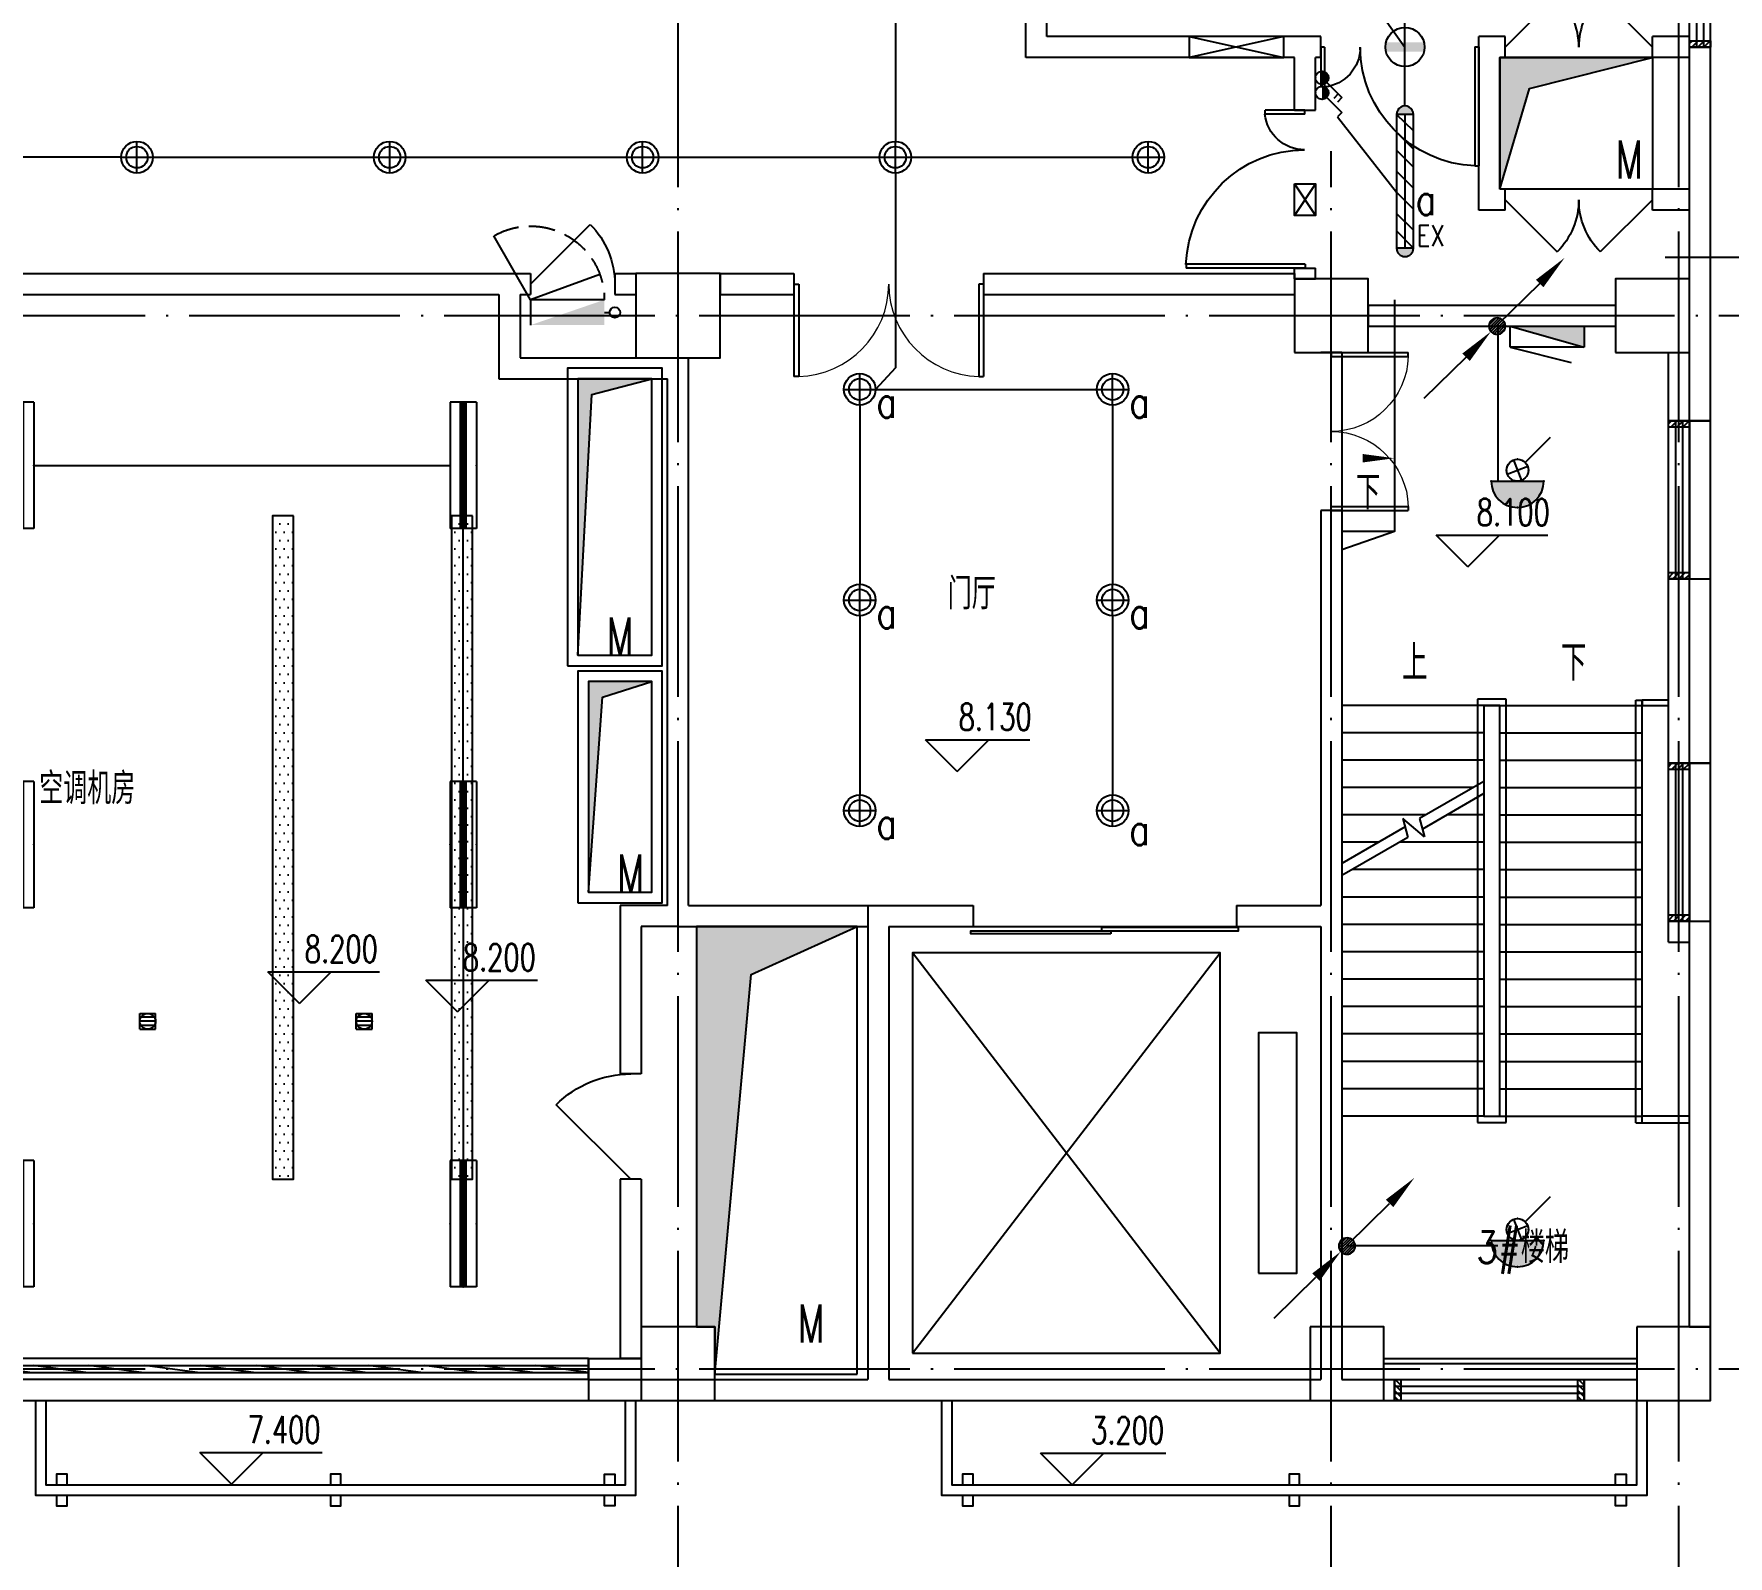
# Model space of a CAD drawing. Extents: x -621157 to 1764546, y -106808 to 741893.
# Drawn here: x 250885 to 266967, y 98222 to 112675 of the extents above; entities that cross this region are included whole.
import ezdxf
from ezdxf.enums import TextEntityAlignment as Align

# ---------------------------------------------------------------- set-up
doc = ezdxf.new("R2010")
doc.units = 0
doc.header["$LTSCALE"] = 1000
doc.header["$MEASUREMENT"] = 0
doc.linetypes.add('XREF-A-101-平面图_t3$0$DASH', pattern=[0.35, 0.25, -0.1])
doc.linetypes.add('XREF-A-101-平面图_t3$0$DOTE', pattern=[2.42, 2, -0.2, 0.02, -0.2])
for name, color, linetype in [('$TD_AUDIT_GENERATED_(12AB0F)', 3, 'Continuous'), ('0-底图', 7, 'Continuous'), ('E-SIG_TEXT', 2, 'Continuous'), ('EL_LUMI', 3, 'Continuous'), ('EQUIP-照明', 3, 'Continuous'), ('I-LIGHT', 3, 'Continuous'), ('SIG_TEXT', 2, 'Continuous'), ('T-EQUP-JT', 7, 'Continuous'), ('WIRE-动力', 130, 'Continuous'), ('WIRE-照明', 4, 'Continuous'), ('XREF-A-101-平面图_t3$0$A-COLUMN', 8, 'Continuous'), ('XREF-A-101-平面图_t3$0$A-DIM_ELEV', 8, 'Continuous'), ('XREF-A-101-平面图_t3$0$A-DOTE', 8, 'Continuous'), ('XREF-A-101-平面图_t3$0$A-GROUND', 8, 'Continuous'), ('XREF-A-101-平面图_t3$0$A-LEAD-AROW', 8, 'Continuous'), ('XREF-A-101-平面图_t3$0$A-PUB_HATCH', 8, 'Continuous'), ('XREF-A-101-平面图_t3$0$A-RAIL', 8, 'Continuous'), ('XREF-A-101-平面图_t3$0$A-ROOF', 8, 'Continuous'), ('XREF-A-101-平面图_t3$0$A-ROOM-CH', 8, 'Continuous'), ('XREF-A-101-平面图_t3$0$A-SEE', 8, 'Continuous'), ('XREF-A-101-平面图_t3$0$A-STAIR', 8, 'Continuous'), ('XREF-A-101-平面图_t3$0$A-WALL', 8, 'Continuous'), ('XREF-A-101-平面图_t3$0$A-WALL-FILL', 8, 'Continuous'), ('XREF-A-101-平面图_t3$0$A-WINDOW', 8, 'Continuous'), ('XREF-A-101-平面图_t3$0$DIM_SYMB', 8, 'Continuous'), ('XREF-A-101-平面图_t3$0$EQUIP_消火栓', 8, 'Continuous'), ('XREF-A-101-平面图_t3$0$HANDRAIL', 8, 'Continuous'), ('XREF-A-101-平面图_t3$0$M-HOLE', 8, 'Continuous'), ('XREF-A-101-平面图_t3$0$P-EQUIPMENT', 8, 'Continuous'), ('XREF-A-101-平面图_t3$0$PUB_TEXT', 8, 'Continuous'), ('XREF-A-101-平面图_t3$0$STAIR', 8, 'Continuous'), ('XREF-A-101-平面图_t3$0$水-尺寸', 8, 'Continuous')]:
    doc.layers.add(name, color=color, linetype=linetype)
doc.styles.add('_TEL_DIM', font='SIMPLEX', dxfattribs={"width": 0.8, "height": 3.5, "bigfont": 'HZTXT'})
doc.styles.add('DIM_FONT', font='ROMANS', dxfattribs={"width": 0.8, "bigfont": 'HZDXC'})
doc.styles.get("Standard").update_dxf_attribs({"font": 'romans.shx', "bigfont": 'HZDXC.SHX'})
doc.styles.add('XREF-A-101-平面图_t3$0$-HZDXCROMANS', font='ROMANS.shx', dxfattribs={"bigfont": 'HZDXC.shx'})
doc.styles.add('XREF-A-101-平面图_t3$0$_TCH_DIM', font='SIMPLEX', dxfattribs={"bigfont": 'GBCBIG'})
doc.styles.add('XREF-A-101-平面图_t3$0$A-STANDARD', font='SIMPLEX', dxfattribs={"bigfont": 'GBCBIG'})
doc.styles.add('XREF-A-101-平面图_t3$0$hzdxcROMANS', font='ROMANS', dxfattribs={"width": 0.8, "bigfont": 'HZDXC'})
doc.styles.add('XZC', font='SIMPLEX.SHX', dxfattribs={"width": 0.7, "bigfont": 'hztxt.shx'})
doc.linetypes.add('LED_LINE', pattern='A,12.7,-5.08,["LED",XZC,S=2.54,R=0,X=-2.54,Y=-1.27],-6.35', length=24.13)
doc.dimstyles.get("Standard").update_dxf_attribs({"dimscale": 100, "dimtxt": 3.5, "dimasz": 1, "dimexe": 2.5, "dimexo": 3, "dimgap": 1.5, "dimtad": 1, "dimdec": 0, "dimzin": 0, "dimdsep": 46, "dimtxsty": 'Standard', "dimblk": 'ARCHTICK', "dimcen": 0.09, "dimadec": 0, "dimazin": 0, "dimtfac": 1, "dimtdec": 0, "dimtix": 1, "dimtmove": 2, "dimatfit": 3, "dimfxl": 0, "dimtolj": 1, "dimtzin": 0, "dimarcsym": 0})

# ---------------------------------------------------------------- blocks, each defined once
blk = doc.blocks.new('XREF-A-101-平面图_t3$0$轴网(2)')
at = {"layer": 'XREF-A-101-平面图_t3$0$A-DOTE', "linetype": 'XREF-A-101-平面图_t3$0$DOTE'}
for p, q in [((57000, -3300), (57000, 43300)), ((66500, -3300), (66500, 43300)), ((63200, -3300), (63200, 11562.8)), ((-3300, 10000), (69800, 10000)), ((-3300, 0), (69800, 0))]:
    blk.add_line(p, q, dxfattribs=at)
blk = doc.blocks.new('XREF-A-101-平面图_t3$0$G$C869EB286')
at = {"layer": 'XREF-A-101-平面图_t3$0$A-WINDOW'}
h = blk.add_hatch(dxfattribs=at)
h.set_pattern_fill('ANSI31', color=256, scale=25)
h.set_pattern_definition([(45, (-143.957, -89940), (-28.0633, 28.0633), [])])
h.paths.add_polyline_path([(0, 60), (200, 60), (200, 0), (0, 0)])
blk.add_lwpolyline([(0, 60), (200, 60), (200, 0), (0, 0)], close=True, dxfattribs=at)
blk = doc.blocks.new('XREF-A-101-平面图_t3$0$柱网2F')
at = {"layer": 'XREF-A-101-平面图_t3$0$A-COLUMN'}
for points in [[(56600, -30400), (57400, -30400), (57400, -29600), (56600, -29600)], [(62850, -30350), (63550, -30350), (63550, -29650), (62850, -29650)], [(65900, -30350), (66600, -30350), (66600, -29650), (65900, -29650)], [(56650, -39600), (56650, -40300), (57350, -40300), (57350, -39600)], [(63000, -39600), (63000, -40300), (63700, -40300), (63700, -39600)], [(66100, -39600), (66100, -40300), (66800, -40300), (66800, -39600)]]:
    blk.add_lwpolyline(points, close=True, dxfattribs=at)
blk = doc.blocks.new('XREF-A-101-平面图_t3$0$G$C979D3256')
at = {"layer": 'XREF-A-101-平面图_t3$0$DIM_SYMB'}
for points in [[(-2525, 6430, 0, 0, 0), (-2525, 5560, 80, 0, 0), (-2525, 5260, 0, 0, 0)], [(-1025, 6430, 0, 0, 0), (-1025, 1150, 0, 0, 0), (-2525, 1150, 0, 0, 0), (-2525, 4700, 80, 0, 0), (-2525, 5000, 0, 0, 0)]]:
    blk.add_lwpolyline(points, format="xyseb", dxfattribs=at)
at = {"layer": 'XREF-A-101-平面图_t3$0$HANDRAIL'}
for p, q in [((-410, 2336), (-410, 6349)), ((-410, 6349), (-350, 6349)), ((-350, 2336), (-350, 6349)), ((-410, 2336), (-350, 2336))]:
    blk.add_line(p, q, dxfattribs=at)
blk.add_lwpolyline([(-350, 6300), (-100, 6300), (-100, 6349), (-350, 6349)], close=True, dxfattribs=at)
blk.add_lwpolyline([(-350, 2336), (100, 2336), (100, 2400), (-350, 2400)], dxfattribs=at)
at = {"layer": 'XREF-A-101-平面图_t3$0$STAIR'}
for p, q in [((-3200, 6300), (-3200, 4798)), ((-1850, 6300), (-3200, 6300)), ((-1640, 6360), (-1910, 6360)), ((-1910, 6360), (-1910, 2340)), ((-1850, 6300), (-1700, 6300)), ((-1850, 6300), (-1850, 5577)), ((-1700, 6300), (-1850, 6300)), ((-1850, 6300), (-1850, 2400)), ((-1700, 2400), (-1700, 6300)), ((-1700, 6300), (-350, 6300)), ((-1700, 2400), (-1700, 6300)), ((-1640, 2340), (-1640, 6360)), ((-350, 2400), (-350, 6300)), ((-1850, 6040), (-3200, 6040)), ((-1700, 6040), (-350, 6040)), ((-1850, 5780), (-3200, 5780)), ((-1700, 5780), (-350, 5780)), ((-1950, 5520), (-3200, 5520)), ((-1850, 5577), (-2461, 5225)), ((-1700, 5520), (-350, 5520)), ((-1850, 5462), (-2434, 5125)), ((-1850, 5462), (-1850, 2400)), ((-2400, 5260), (-3200, 5260)), ((-2414, 5053), (-2620, 5225)), ((-2620, 5225), (-2572, 5045)), ((-2461, 5225), (-2414, 5053)), ((-1850, 5260), (-2200, 5260)), ((-1700, 5260), (-350, 5260)), ((-2599, 5145), (-3200, 4798)), ((-2572, 5045), (-3200, 4683)), ((-2850, 5000), (-3200, 5000)), ((-1850, 5000), (-2650, 5000)), ((-1700, 5000), (-350, 5000)), ((-3200, 4683), (-3200, 2400)), ((-1850, 4740), (-3100, 4740)), ((-1700, 4740), (-350, 4740)), ((-1850, 4480), (-3200, 4480)), ((-1700, 4480), (-350, 4480)), ((-1850, 4220), (-3200, 4220)), ((-1700, 4220), (-350, 4220)), ((-1850, 3960), (-3200, 3960)), ((-1700, 3960), (-350, 3960)), ((-1850, 3700), (-3200, 3700)), ((-1700, 3700), (-350, 3700)), ((-1850, 3440), (-3200, 3440)), ((-1700, 3440), (-350, 3440)), ((-1850, 3180), (-3200, 3180)), ((-1700, 3180), (-350, 3180)), ((-1850, 2920), (-3200, 2920)), ((-1700, 2920), (-350, 2920)), ((-1850, 2660), (-3200, 2660)), ((-1700, 2660), (-350, 2660)), ((-1850, 2400), (-3200, 2400)), ((-1910, 2340), (-1640, 2340)), ((-1850, 2400), (-1700, 2400)), ((-1700, 2400), (-350, 2400))]:
    blk.add_line(p, q, dxfattribs=at)
blk.add_lwpolyline([(-350, 6300), (-100, 6300)], dxfattribs=at)
at = {"layer": 'XREF-A-101-平面图_t3$0$PUB_TEXT', "style": 'XREF-A-101-平面图_t3$0$_TCH_DIM'}
for s, p in [('上', (-2629, 6535)), ('下', (-1120, 6535))]:
    blk.add_text(s, height=338, dxfattribs=at).set_placement(p)
blk = doc.blocks.new('XREF-A-101-平面图_t3$0$ROOM')
at = {"layer": 'XREF-A-101-平面图_t3$0$A-ROOM-CH', "style": 'XREF-A-101-平面图_t3$0$-HZDXCROMANS', "width": 0.6}
for tag, p in [('中文房间名称', (0, -1000)), ('英文房间名称', (0, -1500))]:
    blk.add_attdef(tag, text='', height=300, dxfattribs=at).set_placement(p, align=Align.CENTER)
blk = doc.blocks.new('_ArchTick')
at = {"color": 0, "linetype": 'ByBlock', "const_width": 0.4}
blk.add_lwpolyline([(-0.5, -0.5), (0.5, 0.5)], dxfattribs=at)
blk = doc.blocks.new('*D25423')
at = {"layer": 'Defpoints', "color": 0}
blk.add_point((0, 0), dxfattribs=at)
blk.add_point((0, 0), dxfattribs=at)
blk.add_point((0, 0), dxfattribs=at)
blk.add_point((0, 0), dxfattribs=at)
at = {"layer": 'XREF-A-101-平面图_t3$0$水-尺寸', "color": 0, "linetype": 'ByBlock', "lineweight": -2}
blk.add_line((0, 300), (0, 250), dxfattribs=at)
blk.add_line((0, 300), (0, 250), dxfattribs=at)
blk.add_arc((0, 0), 0, 180, 180, dxfattribs=at)
at = {"layer": 'XREF-A-101-平面图_t3$0$水-尺寸', "color": 0, "linetype": 'ByBlock', "lineweight": -2, "xscale": 100, "yscale": 100, "zscale": 100}
for rotation in [90, 90.00000000000001]:
    blk.add_blockref('_ArchTick', (0, 0), dxfattribs=dict(at, rotation=rotation))
at = {"layer": 'XREF-A-101-平面图_t3$0$水-尺寸', "color": 0, "insert": (0, 0), "char_height": 350, "attachment_point": 5}
blk.add_mtext('\\A1;0%%d', dxfattribs=at)
blk = doc.blocks.new('XREF-A-101-平面图_t3$0$$TWTSYS$00000508')
for p, q in [((-0.5, 0.5), (0.324, 1.224)), ((-0.5, 0.5), (-0.5, -0.5)), ((-0.5, -0.5), (0.5, 0.5)), ((0.5, 0.5), (-0.5, 0.5)), ((0.5, -0.5), (0.5, 0.5)), ((-0.5, -0.5), (0.5, -0.5))]:
    blk.add_line(p, q)
blk.add_solid([(0.5, -0.5), (0.5, 0.5), (-0.5, -0.5)])
blk = doc.blocks.new('XREF-A-101-平面图_t3$0$地漏1')
for p, q in [((-75, -75), (-75, 75)), ((75, 75), (-75, 75)), ((-40, 75), (-40, -75)), ((0, 75), (0, -75)), ((40, 75), (40, -75)), ((75, -75), (75, 75)), ((75, -75), (-75, -75))]:
    blk.add_line(p, q)
blk.add_circle((0, 0), 75)
blk = doc.blocks.new('XREF-A-101-平面图_t3$0$G$C763C4DB6')
at = {"layer": 'XREF-A-101-平面图_t3$0$PUB_TEXT', "zscale": 0.5, "rotation": 270}
for p in [(-2055, 0), (0, 0)]:
    blk.add_blockref('XREF-A-101-平面图_t3$0$地漏1', p, dxfattribs=at)
blk = doc.blocks.new('XREF-A-101-平面图_t3$0$WINDOW2DLIB$SYSLIB$00000001')
at = {"color": 0}
for points in [[(-0.5, 0.5), (-0.5, -0.5)], [(-0.5, 0.5), (0.5, 0.5)], [(0.5, -0.5), (0.5, 0.5)], [(0.5, 0.1667), (-0.5, 0.1667)], [(0.5, -0.1667), (-0.5, -0.1667)], [(-0.5, -0.5), (0.5, -0.5)]]:
    blk.add_lwpolyline(points, dxfattribs=at)
blk = doc.blocks.new('XREF-A-101-平面图_t3$0$DOOR2DLIB$SYSLIB$00000108')
at = {"color": 0}
for p, q in [((-0.5, 0), (-0.5, 0.4875)), ((-0.475, 0.4875), (-0.5, 0.4875)), ((-0.475, 0), (-0.475, 0.4875)), ((0.475, 0), (0.475, 0.4875)), ((0.475, 0.4875), (0.5, 0.4875)), ((0.5, 0), (0.5, 0.4875)), ((-0.5, 0), (-0.475, 0)), ((0.5, 0), (0.475, 0))]:
    blk.add_line(p, q, dxfattribs=at)
at = {"color": 0, "lineweight": 13}
for centre, start, end in [((-0.4875, 0), 0, 88.53072), ((0.4875, 0), 91.46928, 180)]:
    blk.add_arc(centre, 0.4875, start, end, dxfattribs=at)
blk = doc.blocks.new('*U25219')
at = {"color": 0}
blk.add_line((-1250, 100), (1250, 100), dxfattribs=at)
for points in [[(59, 170), (-1270, 170), (-1270, 140), (59, 140)], [(1270, 110), (-32, 110), (-32, 140), (1270, 140)]]:
    blk.add_lwpolyline(points, close=True, dxfattribs=at)
blk = doc.blocks.new('*U25218')
at = {"color": 0, "xscale": 0.0004, "yscale": 0.0004, "zscale": 0.0004}
blk.add_blockref('*U25219', (0, 0), dxfattribs=at)
blk = doc.blocks.new('XREF-A-101-平面图_t3$0$WINDOW2DLIB$SYSLIB$00000012')
at = {"color": 0}
for points in [[(-0.5, 0.5), (-0.5, -0.5)], [(0.5, 0.5), (-0.5, 0.5)], [(0.5, -0.5), (0.5, 0.5)], [(-0.5, 0.1667), (0.5, 0.1667)], [(-0.3839, -0.1667), (-0.448, 0.1667)], [(-0.3159, -0.1667), (-0.38, 0.1667)], [(-0.2479, -0.1667), (-0.312, 0.1667)], [(-0.1799, -0.1667), (-0.244, 0.1667)], [(-0.1119, -0.1667), (-0.176, 0.1667)], [(-0.0439, -0.1667), (-0.108, 0.1667)], [(0.0241, -0.1667), (-0.04, 0.1667)], [(0.0921, -0.1667), (0.028, 0.1667)], [(0.16, -0.1667), (0.0959, 0.1667)], [(0.228, -0.1667), (0.1639, 0.1667)], [(0.296, -0.1667), (0.2319, 0.1667)], [(0.364, -0.1667), (0.2999, 0.1667)], [(0.432, -0.1667), (0.3679, 0.1667)], [(0.5, -0.1667), (0.4359, 0.1667)], [(-0.4519, -0.1667), (-0.5, 0.0836)], [(-0.5, -0.1667), (0.5, -0.1667)], [(0.5, -0.5), (-0.5, -0.5)]]:
    blk.add_lwpolyline(points, dxfattribs=at)
blk = doc.blocks.new('XREF-A-101-平面图_t3$0$DOOR2DLIB$SYSLIB$00000123')
at = {"color": 0}
for p, q in [((0.475, -0.001), (0.475, 0.752)), ((0.475, 0.752), (0.5, 0.752)), ((0.5, -0.001), (0.5, 0.752)), ((-0.5, 0), (-0.5, 0.252)), ((-0.475, 0.252), (-0.5, 0.252)), ((-0.475, 0), (-0.475, 0.252)), ((-0.475, 0), (-0.5, 0)), ((0.475, -0.001), (0.5, -0.001))]:
    blk.add_line(p, q, dxfattribs=at)
for centre, radius, start, end in [((0.505, -0.002), 0.755, 92.2493, 179.7238), ((-0.501, 0.003), 0.251, 359.7899, 84.0974)]:
    blk.add_arc(centre, radius, start, end, dxfattribs=at)
blk = doc.blocks.new('XREF-A-101-平面图_t3$0$DOOR2DLIB$SYSLIB$00000101')
at = {"color": 0}
blk.add_line((0.5, 0), (-0.207, 0.707), dxfattribs=at)
blk.add_arc((0.5, 0), 1, 135, 180, dxfattribs=at)
blk = doc.blocks.new('XREF-A-101-平面图_t3$0$DOOR2DLIB$SYSLIB$00000103')
at = {"color": 0}
for p, q in [((-0.5, 0), (-0.146, 0.354)), ((0.5, 0), (0.146, 0.354))]:
    blk.add_line(p, q, dxfattribs=at)
for centre, start, end in [((-0.5, 0), 0, 45), ((0.5, 0), 135, 180)]:
    blk.add_arc(centre, 0.5, start, end, dxfattribs=at)
blk = doc.blocks.new('冷库专用灯')
h = blk.add_hatch(color=251)
h.paths.add_polyline_path([(-635, 80, 1), (-635, -80)])
h.paths.add_polyline_path([(635, 80), (635, -80, 1)])
for p, q in [((635, 80), (-635, 80)), ((-635, -80), (-635, 80)), ((635, 0), (-635, 0)), ((635, -80), (635, 80)), ((-635, -80), (635, -80))]:
    blk.add_line(p, q)
at = {"color": 7}
for p, q in [((-635, -80), (-470, 80)), ((-465, -80), (-305, 80)), ((-265, -80), (-105, 80)), ((-65, -80), (95, 80)), ((135, -80), (295, 80)), ((305, -80), (465, 80)), ((480, -80), (635, 80))]:
    blk.add_line(p, q, dxfattribs=at)
for centre, start, end in [((-635, 0), 90, 270), ((635, 0), 270, 90)]:
    blk.add_arc(centre, 80, start, end)
at = {"layer": 'EL_LUMI', "color": 251}
for centre, start, end in [((-635, 0), 358.2898, 0), ((635, 0), 180, 181.9869)]:
    blk.add_arc(centre, 80, start, end, dxfattribs=at)
blk = doc.blocks.new('筒灯')
at = {"color": 8}
for p, q in [((150, 0), (-150, 0)), ((0, 150), (0, -150))]:
    blk.add_line(p, q, dxfattribs=at)
blk.add_circle((0, 0), 150)
blk.add_circle((0, 0), 102, dxfattribs=at)
blk = doc.blocks.new('A$C6C935D90')
at = {"layer": 'WIRE-动力'}
blk.add_hatch(color=2, dxfattribs=at).paths.add_polyline_path([(-44, 181), (44, 181), (44, -181), (-44, -181)])
at = {"layer": 'WIRE-动力', "color": 2}
blk.add_circle((0, 0), 186, dxfattribs=at)
blk = doc.blocks.new('$equip$00001168')
blk.add_line((-0.5, 0), (0.5, 0))
blk.add_arc((0, 0), 0.5, 180, 0)
for p in [(-0.5, 0), (0, 0), (0.5, 0), (0, -0.5)]:
    blk.add_point(p)
for points in [[(0.433, -0.25), (-0.433, -0.25), (0.5, 0), (-0.5, 0)], [(0.25, -0.433), (-0.25, -0.433), (0.433, -0.25), (-0.433, -0.25)], [(0, -0.5), (0, -0.5), (0.25, -0.433), (-0.25, -0.433)]]:
    blk.add_solid(points)
at = {"flags": 9}
blk.add_attdef('A', (0, 0), '', height=0.00002, dxfattribs=at)
blk = doc.blocks.new('$equip$00001216')
for p, q in [((0.147, 0.356), (0.625, 0.833)), ((-0.076, 0.402), (0.076, 0.014)), ((-0.194, 0.132), (0.194, 0.285))]:
    blk.add_line(p, q)
blk.add_circle((0, 0.208), 0.208)
for p in [(0, 0.417), (-0.208, 0.208), (0, 0), (0.208, 0.208)]:
    blk.add_point(p)
at = {"flags": 9}
blk.add_attdef('A', (0, 0), '', height=0.00002, dxfattribs=at)
blk = doc.blocks.new('*X14702')
at = {"color": 0, "linetype": 'Continuous'}
for p, q in [((192.59, 446.72), (193.93, 448.06)), ((192.65, 447.21), (193.44, 448)), ((192.67, 446.38), (194.27, 447.98)), ((192.81, 446.1), (194.55, 447.84)), ((193.01, 445.87), (194.78, 447.64)), ((193.27, 445.7), (194.95, 447.39)), ((193.58, 445.59), (195.06, 447.07)), ((193.98, 445.57), (195.08, 446.67))]:
    blk.add_line(p, q, dxfattribs=at)
blk = doc.blocks.new('HC001445')
at = {"color": 4, "linetype": 'Continuous'}
for p, q in [((0.13, 0.06), (3.24, 3.23)), ((-5.47, -5.53), (-2.36, -2.36))]:
    blk.add_line(p, q, dxfattribs=at)
for points in [[(3.24, 3.23, 0.8, 0, 0), (5.19, 5.12, 0, 0, 0)], [(-2.36, -2.36, 0.8, 0, 0), (-0.41, -0.47, 0, 0, 0)]]:
    blk.add_lwpolyline(points, format="xyseb", dxfattribs=at)
blk.add_circle((0, 0), 0.625, dxfattribs=at)
at = {"color": 4, "linetype": 'Continuous', "xscale": 0.5, "yscale": 0.5, "zscale": 0.5}
blk.add_blockref('*X14702', (-96.92, -223.41), dxfattribs=at)
blk = doc.blocks.new('djfb')
at = {"layer": 'EQUIP-照明'}
for p, q in [((270075, 27064), (270254, 27243)), ((270254, 27243), (270307, 27190))]:
    blk.add_line(p, q, dxfattribs=at)
blk.add_circle((270020, 27008), 78.1, dxfattribs=at)
for p in [(269941, 27008), (270020, 27086), (270098, 27008), (270020, 26930)]:
    blk.add_point(p, dxfattribs=at)
for points in [[(269952, 27047), (270087, 27047), (269941, 27008), (270098, 27008)], [(269981, 27076), (270059, 27076), (269952, 27047), (270087, 27047)], [(270020, 27086), (270020, 27086), (269981, 27076), (270059, 27076)]]:
    blk.add_solid(points, dxfattribs=at)
at = {"layer": 'EQUIP-照明', "style": '_TEL_DIM', "flags": 1}
blk.add_attdef('A', text='', height=0.0075, dxfattribs=at).set_placement((270020, 26930), align=Align.MIDDLE_CENTER)
blk = doc.blocks.new('sjfb')
at = {"layer": 'EQUIP-照明'}
for p, q in [((270389, 27064), (270568, 27243)), ((270526, 27200), (270579, 27147)), ((270568, 27243), (270621, 27190))]:
    blk.add_line(p, q, dxfattribs=at)
blk.add_circle((270334, 27008), 78.1, dxfattribs=at)
for p in [(270334, 27086), (270412, 27008), (270334, 26930)]:
    blk.add_point(p, dxfattribs=at)
for points in [[(270266, 27047), (270401, 27047), (270256, 27008), (270412, 27008)], [(270295, 27076), (270373, 27076), (270266, 27047), (270401, 27047)], [(270334, 27086), (270334, 27086), (270295, 27076), (270373, 27076)]]:
    blk.add_solid(points, dxfattribs=at)
at = {"layer": 'EQUIP-照明', "style": '_TEL_DIM', "flags": 1}
blk.add_attdef('A', text='', height=0.0075, dxfattribs=at).set_placement((270334, 26930), align=Align.MIDDLE_CENTER)
blk = doc.blocks.new('$equip_U$00000103(3T96GD2-PC)')
for p, q in [((-1.2, 0.25), (1.2, 0.25)), ((-1.2, 0.25), (-1.2, -0.25)), ((1.2, 0.25), (1.2, -0.25)), ((-1.2, -0.25), (1.2, -0.25))]:
    blk.add_line(p, q)
at = {"const_width": 0.14}
blk.add_lwpolyline([(-1.2, 0), (1.2, 0)], dxfattribs=at)
for p in [(-1.2, 0), (0, 0.25), (1.2, 0), (0, -0.25)]:
    blk.add_point(p)
at = {"color": 7, "style": '_TEL_DIM', "flags": 1}
for tag in ['A', 'REMARK']:
    blk.add_attdef(tag, text='', height=0.00002, dxfattribs=at).set_placement((0, 0), align=Align.MIDDLE_CENTER)
blk = doc.blocks.new('$equip_U$00000113(3T96GD2-PC)')
blk.add_blockref('$equip_U$00000103(3T96GD2-PC)', (0, 0))
at = {"color": 7, "style": '_TEL_DIM', "flags": 1}
for tag in ['A', 'REMARK']:
    blk.add_attdef(tag, text='', height=0.00002, dxfattribs=at).set_placement((0, 0), align=Align.MIDDLE_CENTER)
blk = doc.blocks.new('$equip_U$00000128(7WHLKQ2-PC)')
blk.add_blockref('$equip_U$00000113(3T96GD2-PC)', (0, 0))
at = {"color": 7, "style": '_TEL_DIM', "flags": 1}
blk.add_attdef('A', text='', height=0.00002, dxfattribs=at).set_placement((0, 0), align=Align.MIDDLE_CENTER)
blk = doc.blocks.new('XREF-A-101-平面图_t3$0$单出口消火栓新')
for p, q in [((-240, 700), (-846.2, 1050)), ((-479.4, 42.2), (-240, 700)), ((-240, 0), (-240, 700)), ((-240, 700), (0, 700))]:
    blk.add_line(p, q)
at = {"color": 0, "linetype": 'XREF-A-101-平面图_t3$0$DASH'}
blk.add_arc((-240, 700), 700, 150, 270, dxfattribs=at)
blk.add_solid([(-240, 0), (0, 0), (0, 700)])
at = {"layer": 'XREF-A-101-平面图_t3$0$水-尺寸', "linetype": 'ByBlock'}
dim = blk.add_angular_dim_3p(base=(0, 0), center=(0, 0), p1=(0, 0), p2=(0, 0), dimstyle='Standard', dxfattribs=at)
dim.commit()
dim.dimension.update_dxf_attribs({"geometry": '*D25423', "text_midpoint": (0, 0)})
blk = doc.blocks.new('*U25266')
at = {"layer": 'XREF-A-101-平面图_t3$0$P-EQUIPMENT', "color": 10}
blk.add_line((0, 120), (50, 120), dxfattribs=at)
at = {"layer": 'XREF-A-101-平面图_t3$0$P-EQUIPMENT'}
blk.add_circle((100, 120), 50, dxfattribs=at)
at = {"layer": 'XREF-A-101-平面图_t3$0$P-EQUIPMENT', "xscale": -1, "rotation": 90}
blk.add_blockref('XREF-A-101-平面图_t3$0$单出口消火栓新', (0, 0), dxfattribs=at)
blk = doc.blocks.new('XREF-A-101-平面图_t3$0$G$C156FCA62')
at = {"layer": 'XREF-A-101-平面图_t3$0$EQUIP_消火栓', "xscale": -700, "yscale": 200, "zscale": 700, "rotation": 180}
blk.add_blockref('XREF-A-101-平面图_t3$0$$TWTSYS$00000508', (65250, 109800), dxfattribs=at)
at = {"layer": 'XREF-A-101-平面图_t3$0$P-EQUIPMENT'}
blk.add_blockref('*U25266', (56300, 109910), dxfattribs=at)
blk = doc.blocks.new('*U25376')
at = {"layer": 'XREF-A-101-平面图_t3$0$P-EQUIPMENT', "color": 10}
blk.add_line((0, 120), (50, 120), dxfattribs=at)
at = {"layer": 'XREF-A-101-平面图_t3$0$P-EQUIPMENT'}
blk.add_circle((100, 120), 50, dxfattribs=at)
at = {"layer": 'XREF-A-101-平面图_t3$0$P-EQUIPMENT', "xscale": -1, "rotation": 90}
blk.add_blockref('XREF-A-101-平面图_t3$0$单出口消火栓新', (0, 0), dxfattribs=at)
blk = doc.blocks.new('XREF-A-101-平面图_t3$0$G$C646F86AA')
at = {"layer": 'XREF-A-101-平面图_t3$0$EQUIP_消火栓', "xscale": -700, "yscale": 200, "zscale": 700, "rotation": 180}
blk.add_blockref('XREF-A-101-平面图_t3$0$$TWTSYS$00000508', (65250, 109800), dxfattribs=at)
at = {"layer": 'XREF-A-101-平面图_t3$0$P-EQUIPMENT'}
blk.add_blockref('*U25376', (56300, 109910), dxfattribs=at)
blk = doc.blocks.new('XREF-A-101-平面图_t3')
at = {"layer": 'XREF-A-101-平面图_t3$0$A-PUB_HATCH'}
h = blk.add_hatch(color=256, dxfattribs=at)
h.dxf.hatch_style = 1
h.paths.add_polyline_path([(264800, 111200), (265081, 112155), (266250, 112450), (264800, 112450)])
h = blk.add_hatch(color=256, dxfattribs=at)
h.dxf.hatch_style = 1
h.paths.add_polyline_path([(256750, 109400), (256050, 109400), (256050, 106775), (256182, 109252)])
h = blk.add_hatch(dxfattribs=at)
h.set_pattern_fill('DOTS', color=256, scale=50)
h.set_pattern_definition([(0, (13945, 100800), (39.6875, 79.375), [0, -79.375])])
h.paths.add_polyline_path([(253350, 108100), (253150, 108100), (253150, 101800), (253350, 101800)])
h = blk.add_hatch(dxfattribs=at)
h.set_pattern_fill('DOTS', color=256, scale=50)
h.set_pattern_definition([(0, (15645, 100800), (39.6875, 79.375), [0, -79.375])])
h.paths.add_polyline_path([(255050, 108100), (254850, 108100), (254850, 101800), (255050, 101800)])
h = blk.add_hatch(color=256, dxfattribs=at)
h.dxf.hatch_style = 1
h.paths.add_polyline_path([(256750, 106525), (256150, 106525), (256150, 104525), (256282, 106377)])
h = blk.add_hatch(color=256, dxfattribs=at)
h.dxf.hatch_style = 1
h.paths.add_polyline_path([(258700, 104200), (257175, 104200), (257175, 100400), (257350, 100400), (257350, 99950), (257695, 103743)])
at = {"layer": 'XREF-A-101-平面图_t3$0$A-DIM_ELEV'}
for p, q in [((264497, 107616), (264197, 107916)), ((264197, 107916), (265257, 107916)), ((264497, 107616), (264797, 107916)), ((259649, 105673), (259349, 105973)), ((259349, 105973), (260339, 105973)), ((259649, 105673), (259949, 105973)), ((253406, 103469), (253106, 103769)), ((253106, 103769), (254166, 103769)), ((253406, 103469), (253706, 103769)), ((254906, 103390), (254606, 103690)), ((254606, 103690), (255666, 103690)), ((254906, 103390), (255206, 103690)), ((252760, 98905), (252460, 99205)), ((252460, 99205), (253623, 99205)), ((252760, 98905), (253060, 99205)), ((260741, 98900), (260441, 99200)), ((260441, 99200), (261630, 99200)), ((260741, 98900), (261041, 99200))]:
    blk.add_line(p, q, dxfattribs=at)
at = {"layer": 'XREF-A-101-平面图_t3$0$A-GROUND'}
for points in [[(263800, 110150), (263800, 107950), (263300, 107950)], [(263800, 107950), (263300, 107776)]]:
    blk.add_lwpolyline(points, dxfattribs=at)
at = {"layer": 'XREF-A-101-平面图_t3$0$A-LEAD-AROW'}
blk.add_lwpolyline([(263300, 108646, 0, 0, 0), (263800, 108646, 0, 80, 0), (263500, 108646, 0, 0, 0)], format="xyseb", dxfattribs=at)
at = {"layer": 'XREF-A-101-平面图_t3$0$A-RAIL'}
for points in [[(263700, 100100), (266100, 100100)], [(263700, 100050), (266100, 100050)]]:
    blk.add_lwpolyline(points, dxfattribs=at)
at = {"layer": 'XREF-A-101-平面图_t3$0$A-ROOF'}
for points in [[(250900, 99700), (250900, 98800), (256600, 98800), (256600, 99700)], [(251000, 99700), (251000, 98900), (256500, 98900), (256500, 99700)], [(259500, 99700), (259500, 98800), (266200, 98800), (266200, 99700)], [(259600, 99700), (259600, 98900), (266100, 98900), (266100, 99700)], [(251200, 98900), (251200, 99000), (251100, 99000), (251100, 98900)], [(253800, 98900), (253800, 99000), (253700, 99000), (253700, 98900)], [(256300, 98900), (256300, 99000), (256400, 99000), (256400, 98900)], [(259800, 98900), (259800, 99000), (259700, 99000), (259700, 98900)], [(262900, 98900), (262900, 99000), (262800, 99000), (262800, 98900)], [(265900, 98900), (265900, 99000), (266000, 99000), (266000, 98900)], [(251100, 98800), (251100, 98700), (251200, 98700), (251200, 98800)], [(253700, 98800), (253700, 98700), (253800, 98700), (253800, 98800)], [(256400, 98800), (256400, 98700), (256300, 98700), (256300, 98800)], [(259700, 98800), (259700, 98700), (259800, 98700), (259800, 98800)], [(262800, 98800), (262800, 98700), (262900, 98700), (262900, 98800)], [(266000, 98800), (266000, 98700), (265900, 98700), (265900, 98800)]]:
    blk.add_lwpolyline(points, dxfattribs=at)
at = {"layer": 'XREF-A-101-平面图_t3$0$A-ROOM-CH'}
blk.add_lwpolyline([(271201, 110551), (266370, 110551)], dxfattribs=at)
at = {"layer": 'XREF-A-101-平面图_t3$0$A-SEE'}
for points in [[(266800, 107500), (266800, 109000), (266600, 109000), (266600, 107500)], [(266800, 104250), (266800, 105750), (266600, 105750), (266600, 104250)]]:
    blk.add_lwpolyline(points, close=True, dxfattribs=at)
blk.add_lwpolyline([(248350, 99700), (256150, 99700)], dxfattribs=at)
at = {"layer": 'XREF-A-101-平面图_t3$0$A-STAIR'}
for p, q in [((259225, 100150), (262145, 103950)), ((262145, 100150), (259225, 103950))]:
    blk.add_line(p, q, dxfattribs=at)
for points in [[(259225, 100150), (262145, 100150), (262145, 103950), (259225, 103950)], [(262510, 100910), (262875, 100910), (262875, 103190), (262510, 103190)]]:
    blk.add_lwpolyline(points, close=True, dxfattribs=at)
at = {"layer": 'XREF-A-101-平面图_t3$0$A-WALL'}
for p, q in [((260300, 112450), (260300, 127200)), ((260500, 112650), (260500, 127200)), ((262950, 112650), (260500, 112650)), ((263100, 112650), (262950, 112650)), ((264700, 112650), (264600, 112650)), ((264850, 112650), (264700, 112650)), ((266600, 112650), (266250, 112650)), ((266600, 112450), (266600, 112650)), ((262850, 112450), (260300, 112450)), ((262850, 111950), (262850, 112450)), ((263050, 111950), (263050, 112450)), ((263100, 112450), (263050, 112450)), ((264600, 111000), (264600, 112450)), ((264800, 111200), (264800, 112450)), ((264850, 112450), (264800, 112450)), ((266600, 112450), (266250, 112450)), ((264850, 111200), (264800, 111200)), ((266600, 111200), (266250, 111200)), ((266600, 111000), (266600, 111200)), ((264850, 111000), (264600, 111000)), ((266600, 111000), (266250, 111000)), ((249800, 110400), (255400, 110400)), ((255400, 110400), (255600, 110400)), ((256400, 110400), (256600, 110400)), ((256600, 110400), (256600, 110200)), ((257400, 110400), (258100, 110400)), ((257400, 110400), (257400, 110200)), ((259900, 110400), (262850, 110400)), ((262850, 110350), (262850, 110450)), ((262850, 110400), (262850, 110200)), ((262850, 110350), (263050, 110350)), ((263050, 110350), (263050, 110450)), ((249800, 110200), (255300, 110200)), ((255300, 110200), (255300, 109400)), ((255500, 110200), (255500, 109600)), ((255500, 110200), (255600, 110200)), ((256400, 110200), (256600, 110200)), ((257400, 110200), (258100, 110200)), ((259900, 110200), (262850, 110200)), ((263550, 110100), (265900, 110100)), ((263550, 110100), (263550, 109900)), ((265900, 110100), (265900, 109900)), ((263550, 109900), (265900, 109900)), ((255500, 109600), (256900, 109600)), ((256900, 109600), (257100, 109600)), ((257100, 109500), (257100, 109600)), ((255300, 109400), (256900, 109400)), ((256900, 104400), (256900, 109400)), ((257100, 104400), (257100, 109500)), ((256900, 104400), (256450, 104400)), ((256450, 104400), (256450, 102800)), ((257100, 104400), (258800, 104400)), ((258800, 104400), (258800, 104200)), ((257000, 104200), (256650, 104200)), ((256650, 104200), (256650, 102800)), ((257000, 104200), (258800, 104200)), ((256450, 101800), (256450, 100100)), ((256650, 101800), (256650, 100100)), ((256650, 100100), (256450, 100100))]:
    blk.add_line(p, q, dxfattribs=at)
for points in [[(263100, 112450), (263100, 112650)], [(264600, 112450), (264600, 112650)], [(264850, 112450), (264850, 112650)], [(266250, 112450), (266250, 112650)], [(262850, 111950), (263050, 111950)], [(264850, 111000), (264850, 111200)], [(266250, 111000), (266250, 111200)], [(255600, 110400), (255600, 110200)], [(256400, 110400), (256400, 110200)], [(258100, 110400), (258100, 110200)], [(259900, 110400), (259900, 110200)], [(262850, 110450), (263050, 110450)], [(256650, 102800), (256450, 102800)], [(256650, 101800), (256450, 101800)]]:
    blk.add_lwpolyline(points, dxfattribs=at)
at = {"layer": 'XREF-A-101-平面图_t3$0$A-WALL-FILL', "color": 171}
for p, q in [((266600, 109000), (266600, 112550)), ((266800, 109000), (266800, 112550)), ((263300, 109650), (263100, 109650)), ((266400, 109000), (266400, 109650)), ((266400, 109650), (266600, 109650)), ((266600, 109000), (266600, 109650)), ((263100, 108150), (263100, 104400)), ((263300, 108150), (263300, 104300)), ((266400, 105750), (266400, 107500)), ((266600, 105750), (266600, 107500)), ((266600, 105750), (266600, 107500)), ((266800, 105750), (266800, 107500)), ((258800, 104400), (258800, 99900)), ((258800, 104400), (259800, 104400)), ((262300, 104400), (263100, 104400)), ((263300, 104300), (263300, 99900)), ((266400, 104050), (266400, 104250)), ((266600, 104050), (266600, 104250)), ((266600, 100400), (266600, 104250)), ((266800, 100400), (266800, 104250)), ((259000, 104200), (259000, 99900)), ((259000, 104200), (259800, 104200)), ((262300, 104200), (263100, 104200)), ((263100, 104200), (263100, 99900)), ((266400, 104050), (266600, 104050)), ((266600, 100400), (266800, 100400)), ((256150, 100100), (256650, 100100)), ((256650, 100100), (256650, 99900)), ((256150, 99900), (256650, 99900)), ((256150, 99900), (258800, 99900)), ((256150, 99900), (256150, 99700)), ((259000, 99900), (263100, 99900)), ((263300, 99900), (263800, 99900)), ((265600, 99900), (266100, 99900)), ((266100, 99900), (266100, 99700)), ((256150, 99700), (258900, 99700)), ((258900, 99700), (263200, 99700)), ((263200, 99700), (263800, 99700)), ((265600, 99700), (266100, 99700))]:
    blk.add_line(p, q, dxfattribs=at)
for points in [[(266600, 112550), (266800, 112550)], [(263300, 109650), (263100, 109650)], [(266400, 109000), (266600, 109000)], [(266600, 109000), (266800, 109000)], [(263300, 108150), (263100, 108150)], [(266400, 107500), (266600, 107500)], [(266600, 107500), (266800, 107500)], [(266400, 105750), (266600, 105750)], [(266600, 105750), (266800, 105750)], [(259800, 104400), (259800, 104200)], [(262300, 104400), (262300, 104200)], [(266400, 104250), (266600, 104250)], [(266600, 104250), (266800, 104250)], [(256150, 100100), (256150, 99900)], [(263800, 99900), (263800, 99700)], [(265600, 99900), (265600, 99700)]]:
    blk.add_lwpolyline(points, dxfattribs=at)
at = {"layer": 'XREF-A-101-平面图_t3$0$A-WINDOW'}
for p, q in [((263300, 109650), (263300, 108150)), ((266600, 109000), (266800, 109000)), ((266600, 107500), (266800, 107500)), ((266600, 105750), (266800, 105750)), ((266600, 104250), (266800, 104250))]:
    blk.add_line(p, q, dxfattribs=at)
at = {"layer": 'XREF-A-101-平面图_t3$0$M-HOLE'}
for points in [[(261850, 112450), (262750, 112450), (262750, 112650), (261850, 112650)], [(264800, 111200), (264800, 112450), (266250, 112450), (266250, 111200)], [(262850, 111250), (263050, 111250), (263050, 110950), (262850, 110950)], [(255950, 106675), (256850, 106675), (256850, 109500), (255950, 109500)], [(256050, 106775), (256750, 106775), (256750, 109400), (256050, 109400)], [(253350, 108100), (253150, 108100), (253150, 101800), (253350, 101800)], [(255050, 108100), (254850, 108100), (254850, 101800), (255050, 101800)], [(256050, 104425), (256850, 104425), (256850, 106625), (256050, 106625)], [(256150, 104525), (256750, 104525), (256750, 106525), (256150, 106525)]]:
    blk.add_lwpolyline(points, close=True, dxfattribs=at)
for points in [[(261850, 112650), (262750, 112450)], [(262750, 112650), (261850, 112450)], [(264800, 111200), (265081, 112155), (266250, 112450), (264800, 112450), (264800, 111200)], [(263050, 111250), (262850, 110950)], [(262850, 111250), (263050, 110950)], [(256750, 109400), (256050, 109400), (256050, 106775), (256182, 109252), (256750, 109400)], [(256750, 106525), (256150, 106525), (256150, 104525), (256282, 106377), (256750, 106525)], [(258700, 99950), (258700, 104200), (257175, 104200), (257175, 100400), (257350, 100400), (257350, 100000), (257350, 99950), (258700, 99950)], [(258700, 104200), (257175, 104200), (257175, 100400), (257350, 100400), (257350, 99950), (257695, 103743), (258700, 104200)]]:
    blk.add_lwpolyline(points, dxfattribs=at)
for name, p in [('XREF-A-101-平面图_t3$0$G$C156FCA62', (200000, 0)), ('XREF-A-101-平面图_t3$0$G$C646F86AA', (200000, 0)), ('XREF-A-101-平面图_t3$0$G$C646F86AA', (200000, 0)), ('XREF-A-101-平面图_t3$0$G$C763C4DB6', (254020, 103300)), ('XREF-A-101-平面图_t3$0$G$C979D3256', (266500, 100000))]:
    blk.add_blockref(name, p)
at = {"layer": 'XREF-A-101-平面图_t3$0$A-COLUMN'}
blk.add_blockref('XREF-A-101-平面图_t3$0$柱网2F', (200000, 140000), dxfattribs=at)
at = {"layer": 'XREF-A-101-平面图_t3$0$A-DOTE'}
blk.add_blockref('XREF-A-101-平面图_t3$0$轴网(2)', (200000, 100000), dxfattribs=at)
at = {"layer": 'XREF-A-101-平面图_t3$0$A-ROOM-CH'}
ref = blk.add_blockref('XREF-A-101-平面图_t3$0$ROOM', (259787, 108211), dxfattribs=at)
ref.add_attrib('中文房间名称', '门厅', dxfattribs={"height": 300, "style": 'XREF-A-101-平面图_t3$0$-HZDXCROMANS', "width": 0.8}).set_placement((259787, 107211), align=Align.CENTER)
ref = blk.add_blockref('XREF-A-101-平面图_t3$0$ROOM', (251392, 106361), dxfattribs=dict(at, xscale=-1))
ref.add_attrib('中文房间名称', '空调机房', dxfattribs={"height": 300, "style": 'XREF-A-101-平面图_t3$0$-HZDXCROMANS', "width": 0.8}).set_placement((251392, 105361), align=Align.CENTER)
ref = blk.add_blockref('XREF-A-101-平面图_t3$0$ROOM', (265017, 102004), dxfattribs=at)
ref.add_attrib('中文房间名称', '3#楼梯', dxfattribs={"height": 300, "style": 'XREF-A-101-平面图_t3$0$-HZDXCROMANS', "width": 0.8}).set_placement((265017, 101004), align=Align.CENTER)
at = {"layer": 'XREF-A-101-平面图_t3$0$A-WINDOW'}
for name, p, xscale, yscale, zscale, rotation in [('XREF-A-101-平面图_t3$0$WINDOW2DLIB$SYSLIB$00000001', (266700, 116100), 7100, 200, 7100, 90), ('XREF-A-101-平面图_t3$0$DOOR2DLIB$SYSLIB$00000103', (265550, 112550), -1400, -1400, -1400, 180), ('XREF-A-101-平面图_t3$0$DOOR2DLIB$SYSLIB$00000123', (263850, 112550), -1500, 1500, -1500, 180), ('XREF-A-101-平面图_t3$0$DOOR2DLIB$SYSLIB$00000123', (262950, 111200), -1500, 1500, -1500, 90), ('XREF-A-101-平面图_t3$0$DOOR2DLIB$SYSLIB$00000103', (265550, 111100), -1400, 1400, -1400, 180), ('XREF-A-101-平面图_t3$0$DOOR2DLIB$SYSLIB$00000108', (263200, 108900), -1500, 1500, -1500, 270.0000000000008), ('XREF-A-101-平面图_t3$0$WINDOW2DLIB$SYSLIB$00000001', (266500, 108250), 1500.000000000073, 200, 1500.000000000073, 90), ('XREF-A-101-平面图_t3$0$WINDOW2DLIB$SYSLIB$00000001', (266500, 105000), 1500.000000000073, 200, 1500.000000000073, 90), ('XREF-A-101-平面图_t3$0$DOOR2DLIB$SYSLIB$00000101', (256550, 102300), 1000, -1000, 1000, 270.0000000000008)]:
    blk.add_blockref(name, p, dxfattribs=dict(at, xscale=xscale, yscale=yscale, zscale=zscale, rotation=rotation))
for p, rotation in [((266800, 112610), 180), ((263800, 99900), 270), ((265540, 99900), 270)]:
    blk.add_blockref('XREF-A-101-平面图_t3$0$G$C869EB286', p, dxfattribs=dict(at, rotation=rotation))
for name, p, xscale, yscale, zscale in [('XREF-A-101-平面图_t3$0$DOOR2DLIB$SYSLIB$00000101', (256000, 110300), -800, 800, -800), ('XREF-A-101-平面图_t3$0$DOOR2DLIB$SYSLIB$00000108', (259000, 110300), -1800, -1800, -1800), ('*U25218', (261050, 104300), 2500, -2500, 2500), ('XREF-A-101-平面图_t3$0$WINDOW2DLIB$SYSLIB$00000012', (252250, 100000), 7800, 200, 7800), ('XREF-A-101-平面图_t3$0$WINDOW2DLIB$SYSLIB$00000001', (264700, 99800), 1800.000000568572, 200, 1800.000000568572)]:
    blk.add_blockref(name, p, dxfattribs=dict(at, xscale=xscale, yscale=yscale, zscale=zscale))
for p in [(266400, 108940), (266400, 107500), (266400, 105690), (266400, 104250)]:
    blk.add_blockref('XREF-A-101-平面图_t3$0$G$C869EB286', p, dxfattribs=at)
at = {"layer": 'XREF-A-101-平面图_t3$0$A-DIM_ELEV', "color": 7, "style": 'XREF-A-101-平面图_t3$0$A-STANDARD', "width": 0.705882}
for s, p in [('8.100', (264581, 108006)), ('8.130', (259663, 106063)), ('8.200', (253456, 103859)), ('8.200', (254956, 103780)), ('7.400', (252913, 99295)), ('3.200', (260920, 99290))]:
    blk.add_text(s, height=255, dxfattribs=at).set_placement(p)
at = {"layer": 'XREF-A-101-平面图_t3$0$A-LEAD-AROW', "color": 7, "style": 'XREF-A-101-平面图_t3$0$A-STANDARD'}
blk.add_text('下', height=320, dxfattribs=at).set_placement((263434, 108162))
at = {"layer": 'XREF-A-101-平面图_t3$0$M-HOLE', "style": 'XREF-A-101-平面图_t3$0$hzdxcROMANS', "width": 0.7}
for p in [(265901, 111303), (256321, 106775), (256421, 104525), (258134, 100250)]:
    blk.add_text('M', height=360, dxfattribs=at).set_placement(p)

msp = doc.modelspace()

# ---------------------------------------------------------------- block references
at = {"layer": '0-底图'}
msp.add_blockref('XREF-A-101-平面图_t3', (0, 0), dxfattribs=at)

# ---------------------------------------------------------------- next in the draw order: linework, layer by layer
at = {"layer": 'E-SIG_TEXT', "linetype": 'Continuous'}
msp.add_lwpolyline([(263376, 113287), (263900, 112550)], dxfattribs=at)
at = {"layer": 'WIRE-照明'}
for points in [[(263900, 111991), (263900, 114558)], [(259063, 113754), (259063, 111654)], [(263258, 111887), (263820, 111171)], [(251713, 111504), (249613, 111504)], [(252013, 111504), (254113, 111504)], [(254413, 111504), (256513, 111504)], [(256813, 111504), (258913, 111504)], [(259213, 111504), (261313, 111504)], [(259213, 111504), (261313, 111504)], [(259063, 111354), (259063, 109503), (258875, 109300)], [(264782, 109917), (264782, 108428)], [(258875, 109300), (260975, 109300)], [(258725, 109150), (258725, 107450)], [(261125, 109150), (261125, 107450)], [(250885, 108578), (254835, 108578)], [(254960, 105578), (254960, 107978)], [(258725, 107150), (258725, 105450)], [(261125, 107150), (261125, 105450)], [(254960, 104378), (254960, 101978)], [(263346, 101170), (264782, 101170)]]:
    msp.add_lwpolyline(points, dxfattribs=at)

# ---------------------------------------------------------------- next in the draw order: block references
at = {"layer": '$TD_AUDIT_GENERATED_(12AB0F)', "color": 251, "rotation": 89.99999999999997}
msp.add_blockref('冷库专用灯', (263900, 111276), dxfattribs=at)
at = {"layer": 'EQUIP-照明', "xscale": 500.0000000023283, "yscale": 500.0000000022701, "zscale": 500.0000000022737, "rotation": 270}
for p in [(250760, 108578), (254960, 108578), (250760, 104978), (254960, 104978), (250760, 101378), (254960, 101378)]:
    msp.add_blockref('$equip_U$00000128(7WHLKQ2-PC)', p, dxfattribs=at)
at = {"layer": 'EQUIP-照明', "zscale": 500}
for name, p, xscale, yscale in [('$equip$00001216', (264968, 108428), 499.9999999708962, 499.9999998835847), ('$equip$00001168', (264968, 108428), 500, 500), ('$equip$00001216', (264968, 101219), 499.9999999708962, 499.9999998835847), ('$equip$00001168', (264968, 101219), 500, 500)]:
    msp.add_blockref(name, p, dxfattribs=dict(at, xscale=xscale, yscale=yscale))
at = {"layer": 'I-LIGHT', "linetype": 'LED_LINE', "ltscale": 0.5, "rotation": 180}
for p in [(251863, 111504), (254263, 111504), (256663, 111504), (259063, 111504), (261463, 111504), (258725, 109300), (261125, 109300), (258725, 107300), (261125, 107300), (258725, 105300), (261125, 105300)]:
    msp.add_blockref('筒灯', p, dxfattribs=at)
at = {"layer": 'SIG_TEXT', "xscale": 0.8, "yscale": 0.8, "zscale": 0.8, "rotation": 270}
for name, p in [('sjfb', (241506, 328525)), ('djfb', (241506, 328132))]:
    msp.add_blockref(name, p, dxfattribs=at)
at = {"layer": 'T-EQUP-JT', "color": 7, "linetype": 'Continuous', "ltscale": 5, "xscale": -125, "yscale": 125, "zscale": 125, "rotation": 270}
for p in [(264775, 109900), (263350, 101166)]:
    msp.add_blockref('HC001445', p, dxfattribs=at)
at = {"layer": 'WIRE-动力', "color": 130, "rotation": 270}
msp.add_blockref('A$C6C935D90', (263900, 112550), dxfattribs=at)

# ---------------------------------------------------------------- next in the draw order: texts
at = {"layer": 'SIG_TEXT', "style": 'DIM_FONT', "width": 0.8}
for s, height, p in [('a', 300, (264002, 110954, -672)), ('EX', 200, (264009, 110658)), ('a', 300, (258882, 109031, -672)), ('a', 300, (261282, 109031, -672)), ('a', 300, (258882, 107031, -672)), ('a', 300, (261282, 107031, -672)), ('a', 300, (258882, 105031, -672)), ('a', 300, (261282, 104972, -672))]:
    msp.add_text(s, height=height, dxfattribs=at).set_placement(p)

doc.saveas('drawing.dxf')
